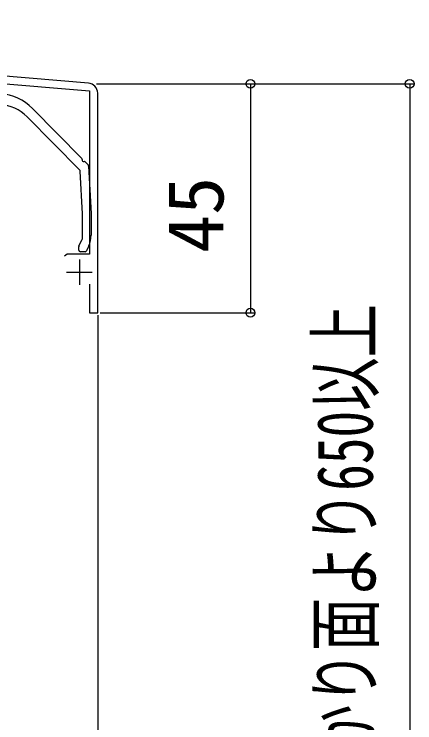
# Model space of a CAD drawing. Units: millimetres, scale not verified. Extents: x -875 to 875, y -1300 to 1292.
# Drawn here: x -514.6 to -435.9, y -861.1 to -721.8 of the extents above; entities that cross this region are included whole.
import ezdxf
from ezdxf.enums import TextEntityAlignment as Align

# ---------------------------------------------------------------- set-up
doc = ezdxf.new("R2010")
doc.units = ezdxf.units.MM
doc.header["$LTSCALE"] = 8
for name, color, linetype in [('0-2_YKK_11', 7, 'Continuous'), ('0-5_YKK_13', 4, 'Continuous'), ('0-7_YKK_D', 6, 'Continuous')]:
    doc.layers.add(name, color=color, linetype=linetype)
doc.styles.add('ＭＳ ゴシック', font='')
doc.styles.get('ＭＳ ゴシック').set_extended_font_data('MS Gothic')

msp = doc.modelspace()

# ---------------------------------------------------------------- linework, layer by layer
at = {"layer": '0-2_YKK_11'}
for p, q in [((-500.061, -735.297), (-662.581, -721.754)), ((-501.827, -769.95), (-501.827, -774.95)), ((-504.327, -772.45), (-499.327, -772.45))]:
    msp.add_line(p, q, dxfattribs=at)
for points in [[(-662.705, -723.248), (-598.684, -728.583), (-598.491, -728.479), (-597.943, -728.525), (-597.771, -728.66), (-499.827, -736.822), (-499.827, -768.95), (-504.244, -768.95), (-504.726, -769.32)], [(-499.827, -774.85), (-499.827, -780.45), (-498.227, -780.45), (-498.227, -737.29)]]:
    msp.add_lwpolyline(points, dxfattribs=at)
msp.add_arc((-500.227, -737.29), 2, 360, 85.23635, dxfattribs=at)
at = {"layer": '0-5_YKK_13'}
for p, q in [((-511.026, -740.29), (-501.334, -750.123)), ((-501.755, -752.403), (-512.095, -741.911)), ((-500.691, -750.776), (-500.16, -751.315)), ((-500.017, -751.639), (-499.528, -760.942)), ((-501.228, -760.987), (-501.669, -752.598)), ((-501.227, -765.882), (-501.227, -761.003)), ((-499.527, -760.958), (-499.527, -765.197)), ((-501.899, -767.389), (-501.255, -766.009)), ((-501.927, -768.15), (-501.927, -767.516)), ((-499.996, -767.31), (-500.446, -768.276)), ((-500.718, -768.45), (-501.627, -768.45))]:
    msp.add_line(p, q, dxfattribs=at)
for centre, radius, start, end in [((-518.148, -747.309), 10, 44.58179, 85.2551), ((-517.793, -747.526), 8, 44.58179, 87), ((-501.477, -750.264), 0.2, 338.15997, 44.58179), ((-501.013, -750.45), 0.3, 158.15997, 291.00361), ((-500.833, -750.916), 0.2, 44.58179, 111.00361), ((-500.517, -751.665), 0.5, 3.01264, 44.58179), ((-501.969, -752.614), 0.3, 3.01264, 44.58179), ((-501.527, -761.003), 0.3, 0, 3.01264), ((-499.827, -760.958), 0.3, 0, 3.01264), ((-501.527, -765.882), 0.3, 335, 0), ((-504.527, -765.197), 5, 335, 0), ((-501.627, -767.516), 0.3, 155, 180), ((-501.627, -768.15), 0.3, 180, 270), ((-500.718, -768.15), 0.3, 270, 335)]:
    msp.add_arc(centre, radius, start, end, dxfattribs=at)
at = {"layer": '0-7_YKK_D'}
for p, q in [((-498.444, -735.45), (-467.227, -735.45)), ((-498.444, -735.45), (-435.946, -735.45)), ((-468.227, -735.45), (-468.227, -780.45)), ((-436.946, -735.45), (-436.946, -888.586)), ((-498.227, -780.95), (-498.227, -916.45)), ((-498.227, -780.95), (-498.227, -946.45)), ((-497.727, -780.45), (-467.227, -780.45))]:
    msp.add_line(p, q, dxfattribs=at)
for centre in [(-468.227, -735.45), (-436.946, -735.45), (-468.227, -780.45)]:
    msp.add_circle(centre, 0.875, dxfattribs=at)

# ---------------------------------------------------------------- texts
at = {"layer": '0-7_YKK_D', "style": 'ＭＳ ゴシック'}
msp.add_text('45', height=11, rotation=90, dxfattribs=at).set_placement((-470.227, -768.688), align=Align.BOTTOM_LEFT)
at = {"layer": '0-7_YKK_D', "style": 'ＭＳ ゴシック', "width": 0.7}
msp.add_text('足掛かり面より650以上', height=11, rotation=90, dxfattribs=at).set_placement((-440.906, -888.968), align=Align.BOTTOM_LEFT)

doc.saveas('drawing.dxf')
